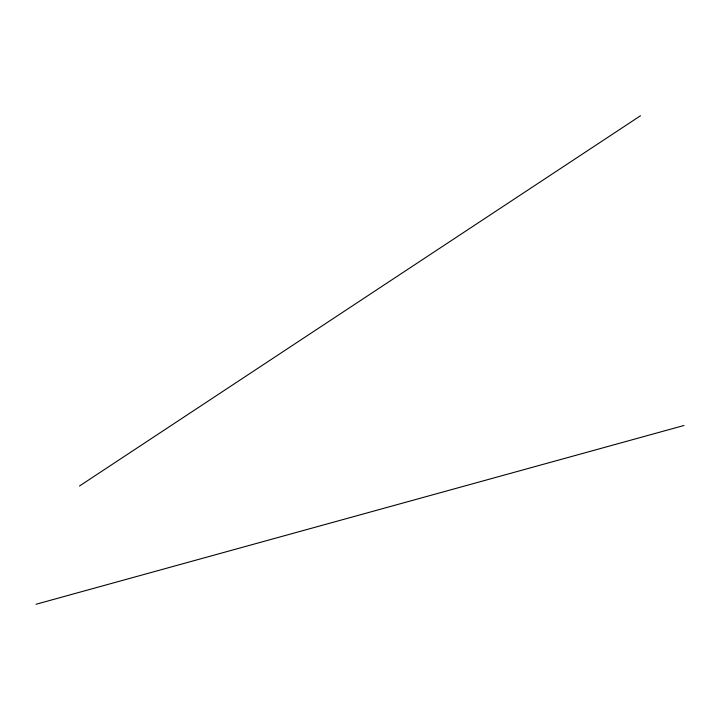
<?xml version="1.0" encoding="UTF-8"?>
<svg xmlns="http://www.w3.org/2000/svg" width="720" height="720" viewBox="0 0 720 720"><rect width="100%" height="100%" fill="white"/><g stroke="black" fill="none" stroke-linecap="round" stroke-linejoin="round"><path stroke-width="1.08" d="M79.479 486.009L640.521 115.731M36 604.269L684 425.484"/></g></svg>
